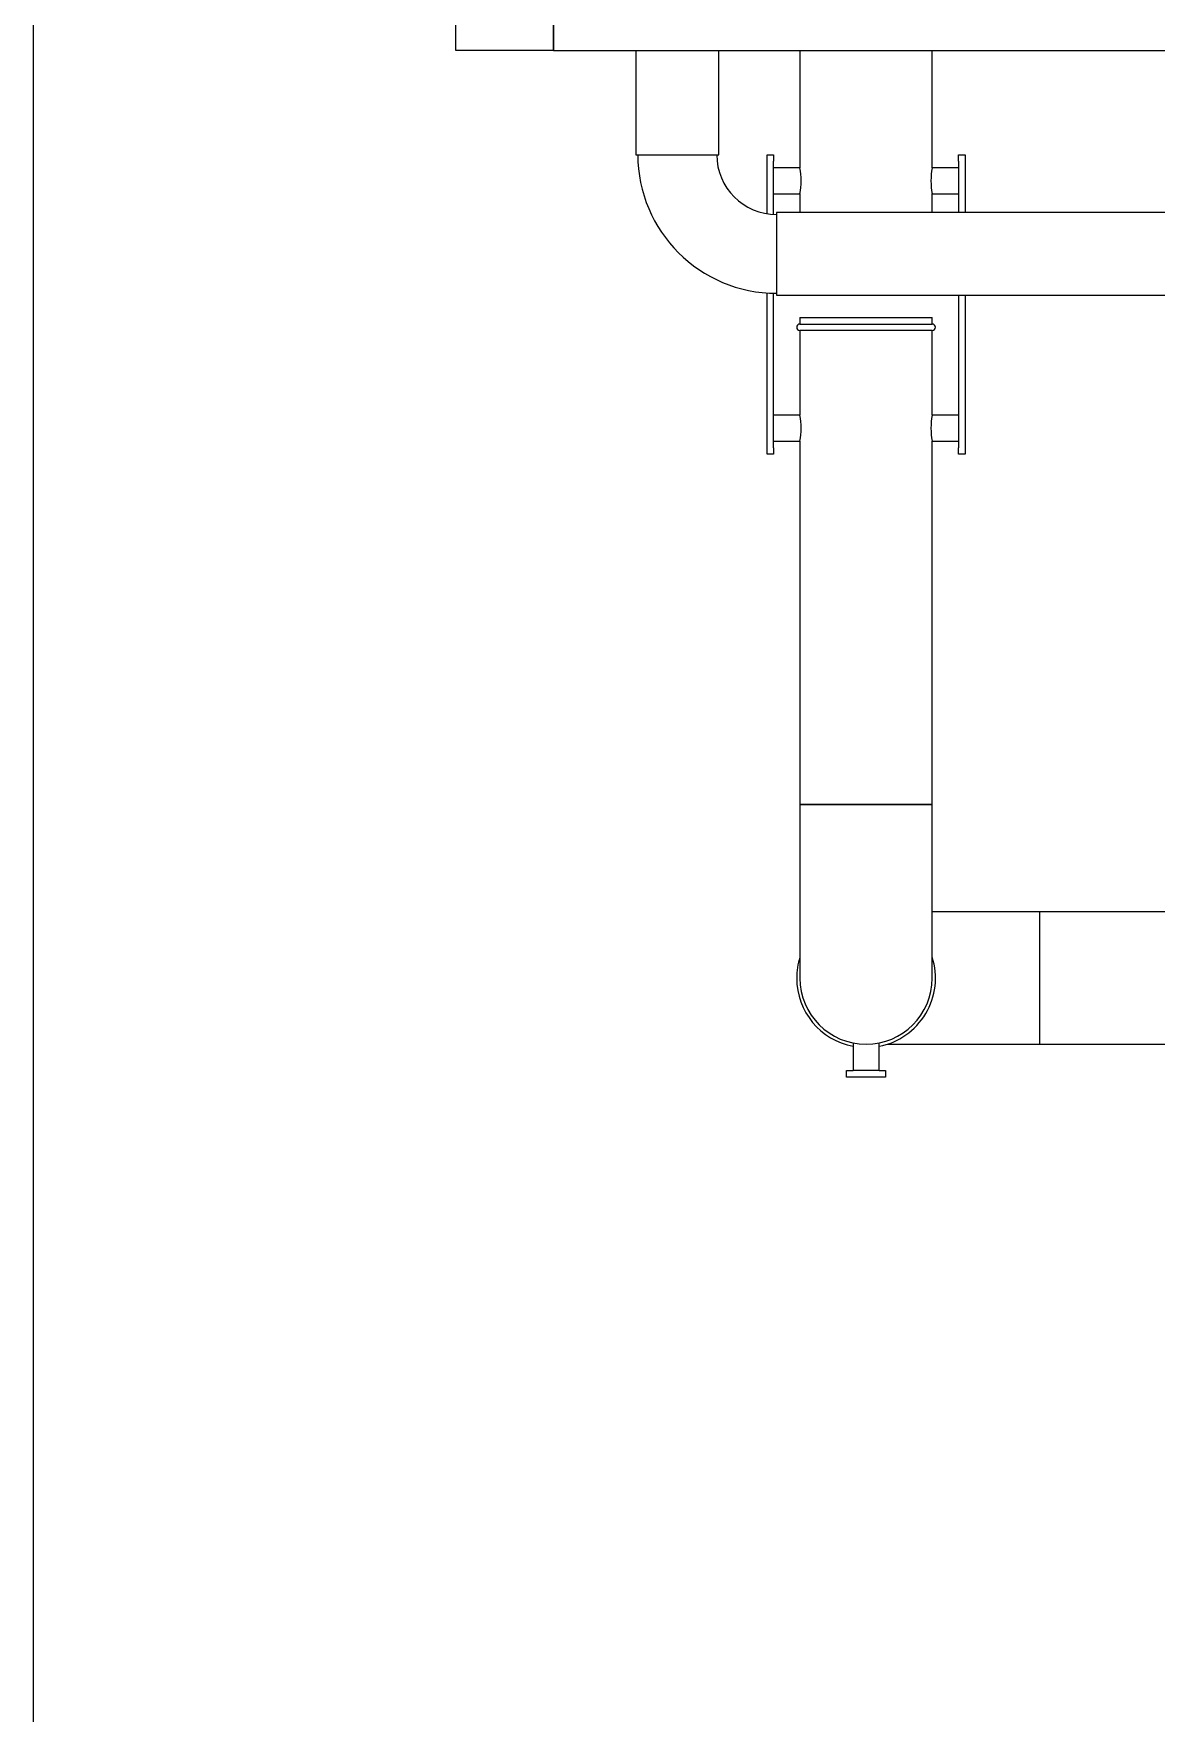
# Model space of a CAD drawing. Header units: millimetres. Extents: x 156850 to 204135, y 56350 to 74150.
# Drawn here: x 167650 to 168512, y 62363 to 63653 of the extents above; entities that cross this region are included whole.
import ezdxf

# ---------------------------------------------------------------- set-up
doc = ezdxf.new("R2010")
doc.units = ezdxf.units.MM
doc.header["$LTSCALE"] = 150
doc.layers.add('-----33 Equipment', color=5, linetype='Continuous')

# ---------------------------------------------------------------- blocks, each defined once
blk = doc.blocks.new('X-2F-PLAN$0$SE5')
at = {"color": 0, "linetype": 'Continuous'}
for p, q in [((4902, 3751.8), (4902, 3756.8)), ((4902, 3756.8), (4907, 3756.8)), ((4907, 3756.8), (4927, 3756.8)), ((4927, 3756.8), (4932, 3756.8)), ((4932, 3756.8), (4932, 3751.8)), ((4907, 3751.8), (4902, 3751.8)), ((4907, 3751.8), (4907, 3730.6)), ((4907, 3751.8), (4927, 3751.8)), ((4927, 3730.6), (4927, 3751.8)), ((4932, 3751.8), (4927, 3751.8)), ((4783.6, 3731.6), (4421, 3731.6)), ((4783.6, 3731.6), (4783.6, 3630)), ((4783.6, 3731.6), (4783.6, 3630)), ((4900.9, 3731.6), (4783.6, 3731.6)), ((4866.2, 3680.8), (4866.2, 3547.4)), ((4967.8, 3547.4), (4967.8, 3680.8)), ((4421, 3630), (4783.6, 3630)), ((4783.6, 3630), (4866.2, 3630)), ((4967.8, 3547.4), (4866.2, 3547.4)), ((4866.2, 3547.4), (4866.2, 3268.3)), ((4866.2, 3547.4), (4967.8, 3547.4)), ((4967.8, 3268.3), (4967.8, 3547.4)), ((4841, 3278.4), (4846, 3278.4)), ((4841, 3273.4), (4841, 3278.4)), ((4846, 3278.4), (4846, 3273.4)), ((4988, 3273.4), (4988, 3278.4)), ((4988, 3278.4), (4993, 3278.4)), ((4993, 3278.4), (4993, 3273.4)), ((4841, 3156.2), (4841, 3273.4)), ((4846, 3156.2), (4846, 3273.4)), ((4866.2, 3268.4), (4846, 3268.4)), ((4988, 3268.4), (4967.8, 3268.4)), ((4988, 3273.4), (4988, 3154.7)), ((4993, 3273.4), (4993, 3154.5)), ((4846, 3248.4), (4866.2, 3248.4)), ((4866.2, 3248.5), (4866.2, 3183.4)), ((4967.8, 3183.4), (4967.8, 3248.4)), ((4967.8, 3248.4), (4988, 3248.4)), ((4866.2, 3183.4), (4967.8, 3183.4)), ((4967.8, 3178.4), (4866.2, 3178.4)), ((4866.2, 3178.4), (4866.2, 3173.4)), ((4967.8, 3173.4), (4967.8, 3178.4)), ((4967.8, 3173.4), (4866.2, 3173.4)), ((4985.8, 3156.2), (4569, 3156.2)), ((4985.8, 3092.7), (4985.8, 3156.2)), ((4569, 3092.7), (4985.8, 3092.7)), ((4841, 3053.4), (4841, 3092.7)), ((4846, 3053.4), (4846, 3092.7)), ((4866.2, 3092.7), (4866.2, 3078.2)), ((4967.8, 3078.2), (4967.8, 3092.7)), ((4988, 3094.2), (4988, 3053.4)), ((4993, 3093.7), (4993, 3053.4)), ((4866.2, 3078.4), (4846, 3078.4)), ((4988, 3078.4), (4967.8, 3078.4)), ((4846, 3058.4), (4866.2, 3058.4)), ((4866.2, 3058.4), (4866.2, 2968.3)), ((4967.8, 2968.3), (4967.8, 3058.4)), ((4967.8, 3058.4), (4988, 3058.4)), ((4841, 3048.4), (4841, 3053.4)), ((4846, 3048.4), (4841, 3048.4)), ((4846, 3053.4), (4846, 3048.4)), ((4988, 3048.4), (4988, 3053.4)), ((4993, 3048.4), (4988, 3048.4)), ((4993, 3053.4), (4993, 3048.4)), ((5093.7, 3048.3), (5030.2, 3048.3)), ((5030.2, 3048.3), (5030.2, 2968.3)), ((5093.7, 2968.3), (5093.7, 3048.3)), ((5157, 2968.3), (2331, 2968.3)), ((5157, 2893.3), (5157, 2968.3)), ((5157, 2968.3), (5232, 2968.3)), ((5157, 2968.3), (5157, 923.3)), ((5232, 2968.3), (5232, 923.3))]:
    blk.add_line(p, q, dxfattribs=at)
for centre, radius, start, end in [((4917, 3680.8), 53.3, 100.8138, 197.618), ((4917, 3680.8), 50.8, 0, 180), ((4917, 3680.8), 50.8, 0, 180), ((4917, 3680.8), 53.3, 0, 79.1862), ((4917, 3680.8), 53.3, 342.382, 0), ((4816.4, 3258.4), 50.8, 348.6409, 11.3591), ((5017.6, 3258.4), 50.8, 168.6409, 191.3591), ((4866.2, 3180.9), 2.5, 90, 270), ((4967.8, 3180.9), 2.5, 270, 90), ((4985.8, 3048.3), 106.5, 0, 90), ((4985.8, 3048.3), 45.9, 0, 90), ((4816.4, 3068.4), 50.8, 348.6521, 11.3479), ((5017.6, 3068.4), 50.8, 168.6521, 191.3479)]:
    blk.add_arc(centre, radius, start, end, dxfattribs=at)
blk = doc.blocks.new('X-2F-PLAN$0$zw$C47F')
at = {"layer": '-----33 Equipment'}
blk.add_lwpolyline([(-506.2, -63.7), (-506.2, 3436.3), (9493.8, 3436.3), (9493.8, -63.7)], close=True, dxfattribs=at)
at = {"layer": '-----33 Equipment', "rotation": 90}
blk.add_blockref('X-2F-PLAN$0$SE5', (9752.1, -2120), dxfattribs=at)

msp = doc.modelspace()

# ---------------------------------------------------------------- block references
at = {"layer": '-----33 Equipment', "rotation": 90.00000000000001}
msp.add_blockref('X-2F-PLAN$0$zw$C47F', (171086.3, 56856.2), dxfattribs=at)

doc.saveas('drawing.dxf')
